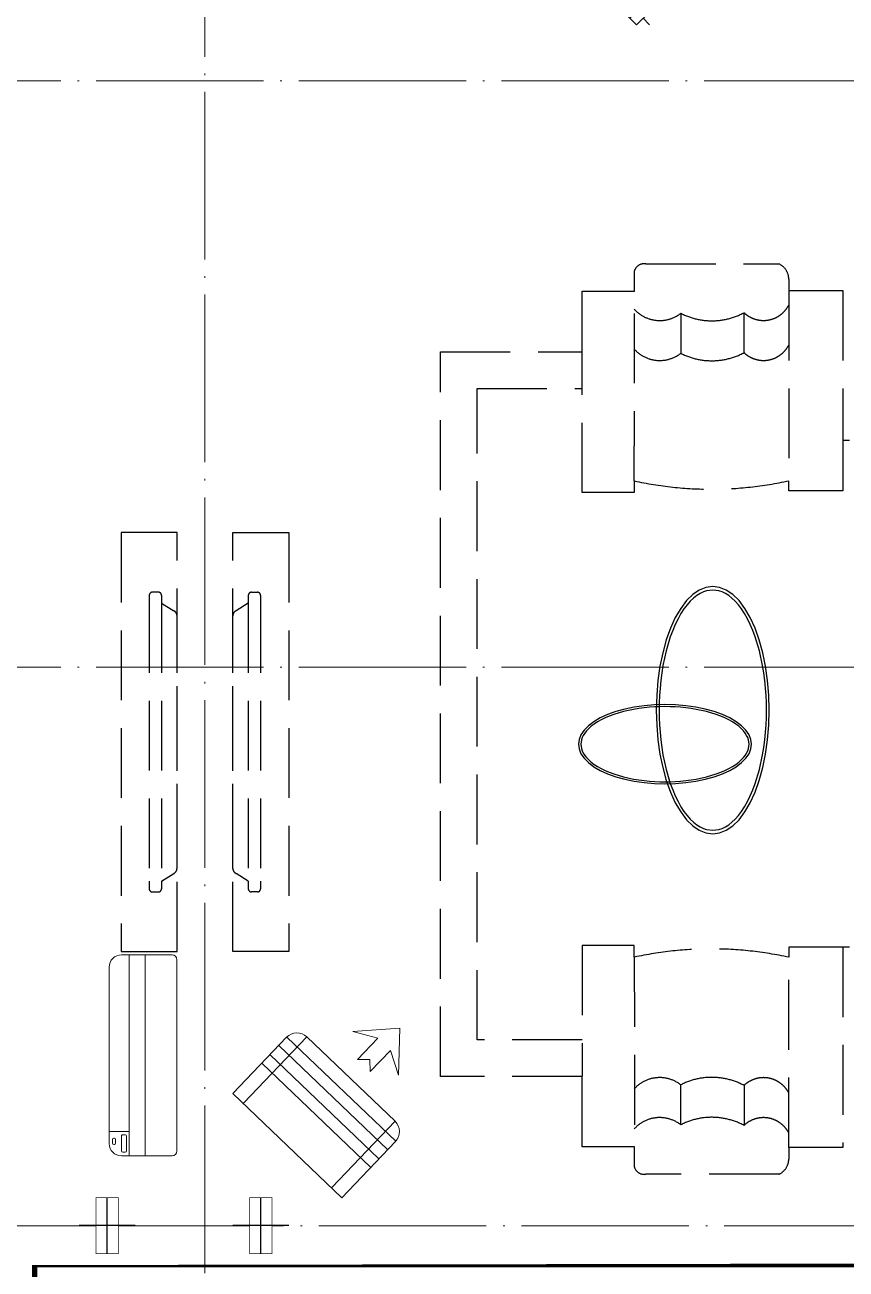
# Model space of a CAD drawing. Extents: x 27938 to 983267, y -209821 to 1628073.
# Drawn here: x 685172 to 688114, y -173990 to -169535 of the extents above; entities that cross this region are included whole.
import ezdxf

# ---------------------------------------------------------------- set-up
doc = ezdxf.new("R2010")
doc.units = 0
doc.header["$LTSCALE"] = 1000
doc.header["$MEASUREMENT"] = 0
for name, pattern in [('A户型$0$DASH', [0.35, 0.25, -0.1]), ('DASH', [0.35, 0.25, -0.1]), ('DOTE', [2.4200000000000004, 2, -0.2, 0.02, -0.2])]:
    doc.linetypes.add(name, pattern=pattern)
for name, color, linetype in [('3.5方案汇报，与郭总、侯月琴确定户型_t8$0$2020.03.04 -1安徽标准化洋房户型(UA）_t8_t8$0$看线', 154, 'Continuous'), ('5fur', 250, 'Continuous'), ('保温', 6, 'Continuous'), ('机电标识类', 1, 'Continuous')]:
    doc.layers.add(name, color=color, linetype=linetype)
for name, color, linetype, lineweight in [('DOTE', 19, 'DOTE', 9), ('平面-空调室内机', 176, 'Continuous', 9), ('平面-空调预留孔', 173, 'Continuous', 15), ('空调', 76, 'Continuous', 13)]:
    doc.layers.add(name, color=color, linetype=linetype, lineweight=lineweight)

# ---------------------------------------------------------------- blocks, each defined once
blk = doc.blocks.new('GFDGDGRDGRDG')
at = {"layer": 'DOTE', "linetype": 'DOTE', "ltscale": 0.3}
for p, q in [((578993.6739016975, 360558.3317887957), (578993.6739016976, 368758.3321396253)), ((626393.6739016925, 368458.3321396253), (573593.6739016977, 368458.3321396253)), ((626393.6739016924, 366358.3321396253), (573593.6739016977, 366358.3321396253)), ((573593.6739016977, 364358.3317887955), (626393.6739016924, 364358.3317887607))]:
    blk.add_line(p, q, dxfattribs=at)
blk = doc.blocks.new('VDGVDVXVE')
at = {"layer": '5fur', "linetype": 'A户型$0$DASH'}
for p, q in [((580531.8980763318, 367025.2333535752), (580532.1435466417, 367704.6167163276)), ((581085.1175920997, 367706.6954964302), (581085.1175920998, 367025.6554231129)), ((580698.2692861813, 367625.623132766), (580698.2692861813, 367482.4702920834)), ((580924.9707119609, 367484.549070612), (580924.9707119609, 367627.1275011917)), ((579968.6369392748, 365023.8508400272), (579968.6369392748, 367356.2552388154)), ((579968.6369392748, 367356.2552388154), (580344.6982542637, 367356.2552388154)), ((578794.1141007759, 366615.1636588912), (578794.1141007759, 366588.0618889796)), ((578826.7468441378, 366626.778703139), (578805.7291450237, 366626.778703139)), ((578838.3618883856, 366615.1636588912), (578838.3618883856, 366588.0618889796)), ((579148.9813574839, 366615.1636588912), (579148.9813574839, 366588.0618889796)), ((579160.5964017317, 366626.778703139), (579181.6141008458, 366626.778703139)), ((579193.2291450936, 366615.1636588912), (579193.2291450936, 366588.0618889796)), ((580741.1813207322, 366618.5036726219), (580718.8928596303, 366596.5507276776)), ((580744.2142753846, 366605.7848248863), (580732.5437582086, 366594.6707171702)), ((580764.5164040637, 366634.4170848627), (580741.1813207322, 366618.5036726219)), ((580755.9337233503, 366614.9773326258), (580744.2142753846, 366605.7848248863)), ((580767.6366799243, 366622.3121671132), (580755.9337233503, 366614.9773326258)), ((580788.557831564, 366644.0589110155), (580764.5164040637, 366634.4170848627)), ((580779.247249224, 366627.8557935521), (580767.6366799243, 366622.3121671132)), ((580790.6944050645, 366631.6889145634), (580779.247249224, 366627.8557935521)), ((580812.9550250836, 366647.2885515435), (580788.557831564, 366644.0589110155)), ((580812.9550250836, 366634.6326949721), (580790.6944050645, 366631.6889145634)), ((580837.3522186031, 366644.0589110155), (580812.9550250836, 366647.2885515435)), ((580835.2156451028, 366631.6889145634), (580812.9550250836, 366634.6326949721)), ((580846.6628009432, 366627.8557935521), (580835.2156451028, 366631.6889145634)), ((580861.3936461034, 366634.4170848627), (580837.3522186031, 366644.0589110155)), ((580858.2733702429, 366622.3121671132), (580846.6628009432, 366627.8557935521)), ((580869.976326817, 366614.9773326258), (580858.2733702429, 366622.3121671132)), ((580884.728729435, 366618.5036726219), (580861.3936461034, 366634.4170848627)), ((580881.6957747827, 366605.7848248863), (580869.976326817, 366614.9773326258)), ((580893.3662919586, 366594.6707171702), (580881.6957747827, 366605.7848248863)), ((580907.017190537, 366596.5507276776), (580884.728729435, 366618.5036726219)), ((578794.1141007754, 366588.0618889772), (578794.1141007759, 365592.0441898651)), ((578838.3618883856, 366588.0618889796), (578881.8421287735, 366560.3665529013)), ((578838.3618883856, 366588.0618889796), (578838.3618883856, 365592.0441898646)), ((579148.9813574839, 366588.0618889796), (579105.501117096, 366560.3665529013)), ((579148.9813574839, 366588.0618889796), (579148.9813574839, 365592.0441898646)), ((579193.229145094, 366588.0618889772), (579193.2291450936, 365592.0441898651)), ((580697.9760367103, 366568.8783734008), (580678.735866351, 366535.8901350294)), ((580718.8928596303, 366596.5507276776), (580697.9760367103, 366568.8783734008)), ((580709.8300561074, 366566.7714457316), (580698.9330178923, 366549.9905826997)), ((580721.0583779542, 366581.6719116435), (580709.8300561074, 366566.7714457316)), ((580732.5437582086, 366594.6707171702), (580721.0583779542, 366581.6719116435)), ((580904.8516722131, 366581.6719116435), (580893.3662919586, 366594.6707171702)), ((580916.0799940597, 366566.7714457316), (580904.8516722131, 366581.6719116435)), ((580927.9340134568, 366568.8783734008), (580907.017190537, 366596.5507276776)), ((580926.9770322749, 366549.9905826997), (580916.0799940597, 366566.7714457316)), ((580947.1741838162, 366535.8901350294), (580927.9340134568, 366568.8783734008)), ((578893.6716228996, 365637.5738578451), (578893.6716228996, 366542.5322209995)), ((579093.6716229699, 365637.5738578451), (579093.6716229699, 366542.5322209995)), ((580678.735866351, 366535.8901350294), (580661.4529135611, 366498.0670553621)), ((580688.502723319, 366531.4553245835), (580678.6200977629, 366511.2709784185)), ((580698.9330178923, 366549.9905826997), (580688.502723319, 366531.4553245835)), ((580937.4073268482, 366531.4553245835), (580926.9770322749, 366549.9905826997)), ((580947.2899524042, 366511.2709784185), (580937.4073268482, 366531.4553245835)), ((580964.4571366061, 366498.0670553621), (580947.1741838162, 366535.8901350294)), ((580661.4529135611, 366498.0670553621), (580646.3792027105, 366455.9606800705)), ((580669.3653563584, 366489.5664192999), (580660.813492818, 366466.5167240594)), ((580678.6200977629, 366511.2709784185), (580669.3653563584, 366489.5664192999)), ((580956.5446938088, 366489.5664192999), (580947.2899524042, 366511.2709784185)), ((580965.0965573491, 366466.5167240594), (580956.5446938088, 366489.5664192999)), ((580979.5308474568, 366455.9606800706), (580964.4571366061, 366498.0670553621)), ((580646.3792027105, 366455.9606800705), (580633.734542446, 366410.1850149217)), ((580660.813492818, 366466.5167240594), (580646.04309696, 366417.0956955382)), ((580979.8669532072, 366417.0956955382), (580965.0965573491, 366466.5167240594)), ((580992.1755077213, 366410.1850149217), (580979.5308474568, 366455.9606800706)), ((580633.734542446, 366410.1850149217), (580623.7033203876, 366361.4075721914)), ((580646.04309696, 366417.0956955382), (580634.6322888789, 366364.5904698532)), ((580991.2777612883, 366364.5904698532), (580979.8669532072, 366417.0956955382)), ((581002.2067297795, 366361.4075721914), (580992.1755077213, 366410.1850149217)), ((580623.7033203876, 366361.4075721914), (580616.4318143416, 366310.3396368317)), ((580630.2282097659, 366337.6944729098), (580626.6877834355, 366310.6362552494)), ((580634.6322888789, 366364.5904698532), (580630.2282097659, 366337.6944729098)), ((580995.6818404014, 366337.6944729098), (580991.2777612883, 366364.5904698532)), ((580999.2222667318, 366310.6362552494), (580995.6818404014, 366337.6944729098)), ((581009.4782358257, 366310.3396368317), (581002.2067297795, 366361.4075721914)), ((580616.4318143416, 366310.3396368317), (580612.0260592399, 366257.7258943353)), ((580626.6877834355, 366310.6362552494), (580623.9934980955, 366283.6041478181)), ((581001.9165520717, 366283.6041478181), (580999.2222667318, 366310.6362552494)), ((581013.8839909274, 366257.7258943353), (581009.4782358257, 366310.3396368317)), ((580612.0260592399, 366257.7258943353), (580610.5503009128, 366204.3335715435)), ((580622.1177676569, 366256.7731340503), (580621.0244654584, 366230.3023880923)), ((580623.9934980955, 366283.6041478181), (580622.1177676569, 366256.7731340503)), ((581003.7922825103, 366256.7731340503), (581001.9165520717, 366283.6041478181)), ((581004.8855847088, 366230.3023880923), (581003.7922825103, 366256.7731340503)), ((581015.3597492543, 366204.3335715435), (581013.8839909274, 366257.7258943353)), ((580497.6473721194, 366207.9254094354), (580465.6044065151, 366199.0741472502)), ((580529.5635536673, 366207.2969869323), (580492.8098956879, 366199.3094212755)), ((580531.7915820306, 366214.9472648761), (580497.6473721194, 366207.9254094354)), ((580548.3907515276, 366210.3798423114), (580529.5635536673, 366207.2969869323)), ((580567.5391367823, 366220.0373191084), (580531.7915820306, 366214.9472648761)), ((580567.33150389, 366212.8581407427), (580548.3907515276, 366210.3798423114)), ((580586.2539790918, 366214.7441404806), (580567.33150389, 366212.8581407427)), ((580604.3687565299, 366223.1213476796), (580567.5391367823, 366220.0373191084)), ((580605.0356887294, 366216.0571517876), (580586.2539790918, 366214.7441404806)), ((580641.7433824841, 366224.1543785085), (580604.3687565299, 366223.1213476796)), ((580623.5652108999, 366216.8224633266), (580605.0356887294, 366216.0571517876)), ((580610.5503009128, 366204.3335715435), (580612.0260592399, 366150.9412487518)), ((580621.0244654584, 366230.3023880923), (580620.6705371214, 366204.3335715435)), ((580620.6705371214, 366204.3335715435), (580621.0244654584, 366178.3647549947)), ((580641.7433824841, 366217.0702131625), (580623.5652108999, 366216.8224633266)), ((580679.1180084383, 366223.1213476796), (580641.7433824841, 366224.1543785085)), ((580659.9215540682, 366216.8224633266), (580641.7433824841, 366217.0702131625)), ((580678.4510762388, 366216.0571517876), (580659.9215540682, 366216.8224633266)), ((580697.2327858763, 366214.7441404806), (580678.4510762388, 366216.0571517876)), ((580715.9476281859, 366220.0373191084), (580679.1180084383, 366223.1213476796)), ((580716.1552610782, 366212.8581407427), (580697.2327858763, 366214.7441404806)), ((580751.6951829375, 366214.9472648761), (580715.9476281859, 366220.0373191084)), ((580735.0960134405, 366210.3798423114), (580716.1552610782, 366212.8581407427)), ((580753.9232113009, 366207.2969869323), (580735.0960134405, 366210.3798423114)), ((580785.8393928488, 366207.9254094354), (580751.6951829375, 366214.9472648761)), ((580790.6768692803, 366199.3094212755), (580753.9232113009, 366207.2969869323)), ((580817.882358453, 366199.0741472502), (580785.8393928488, 366207.9254094354)), ((581005.2395130459, 366204.3335715435), (581004.8855847088, 366230.3023880923)), ((581004.8855847088, 366178.3647549947), (581005.2395130459, 366204.3335715435)), ((581013.8839909274, 366150.9412487518), (581015.3597492543, 366204.3335715435)), ((580386.562021184, 366162.9563634503), (580367.1913731901, 366148.3145874063)), ((580409.6537880439, 366176.4244827018), (580386.562021184, 366162.9563634503)), ((580399.7834746747, 366162.2864766229), (580388.0368705525, 366154.6585498723)), ((580412.758155356, 366169.5876828242), (580399.7834746747, 366162.2864766229)), ((580436.1299438111, 366188.5225496546), (580409.6537880439, 366176.4244827018)), ((580426.8871976716, 366176.5055207134), (580412.758155356, 366169.5876828242)), ((580442.0803890545, 366182.9838396966), (580426.8871976716, 366176.5055207134)), ((580465.6044065151, 366199.0741472502), (580436.1299438111, 366188.5225496546)), ((580458.215175723, 366188.9701441748), (580442.0803890545, 366182.9838396966)), ((580492.8098956879, 366199.3094212755), (580458.215175723, 366188.9701441748)), ((580621.0244654584, 366178.3647549947), (580622.1177676569, 366151.8940090368)), ((580825.2715892452, 366188.9701441748), (580790.6768692803, 366199.3094212755)), ((580847.356821157, 366188.5225496546), (580817.882358453, 366199.0741472502)), ((580841.4063759136, 366182.9838396966), (580825.2715892452, 366188.9701441748)), ((580856.5995672966, 366176.5055207134), (580841.4063759136, 366182.9838396966)), ((580873.8329769243, 366176.4244827018), (580847.356821157, 366188.5225496546)), ((580870.728609612, 366169.5876828242), (580856.5995672966, 366176.5055207134)), ((580883.7032902935, 366162.2864766229), (580870.728609612, 366169.5876828242)), ((580896.9247437841, 366162.9563634503), (580873.8329769243, 366176.4244827018)), ((580895.4498944157, 366154.6585498723), (580883.7032902935, 366162.2864766229)), ((580916.295391778, 366148.3145874063), (580896.9247437841, 366162.9563634503)), ((581003.7922825103, 366151.8940090368), (581004.8855847088, 366178.3647549947)), ((580340.6849231607, 366116.3781063029), (580333.9356448537, 366099.5491070526)), ((580351.8243117292, 366132.712664635), (580340.6849231607, 366116.3781063029)), ((580354.2927497264, 366122.3859828023), (580349.1583655853, 366114.1939132005)), ((580367.1913731901, 366148.3145874063), (580351.8243117292, 366132.712664635)), ((580360.7275051442, 366130.5895963783), (580354.2927497264, 366122.3859828023)), ((580368.5073805454, 366138.7589584014), (580360.7275051442, 366130.5895963783)), ((580377.6065444141, 366146.7987245795), (580368.5073805454, 366138.7589584014)), ((580388.0368705525, 366154.6585498723), (580377.6065444141, 366146.7987245795)), ((580612.0260592399, 366150.9412487518), (580616.4318143416, 366098.3275062554)), ((580622.1177676569, 366151.8940090368), (580623.9934980955, 366125.062995269)), ((580623.9934980955, 366125.062995269), (580626.6877834355, 366098.0308878376)), ((580905.8802205541, 366146.7987245795), (580895.4498944157, 366154.6585498723)), ((580914.9793844228, 366138.7589584014), (580905.8802205541, 366146.7987245795)), ((580922.759259824, 366130.5895963783), (580914.9793844228, 366138.7589584014)), ((580931.6624532389, 366132.712664635), (580916.295391778, 366148.3145874063)), ((580929.1940152417, 366122.3859828023), (580922.759259824, 366130.5895963783)), ((580934.3283993828, 366114.1939132005), (580929.1940152417, 366122.3859828023)), ((580942.8018418074, 366116.3781063029), (580931.6624532389, 366132.712664635)), ((580949.5511201144, 366099.5491070526), (580942.8018418074, 366116.3781063029)), ((580999.2222667318, 366098.0308878376), (581001.9165520717, 366125.062995269)), ((581001.9165520717, 366125.062995269), (581003.7922825103, 366151.8940090368)), ((581009.4782358257, 366098.3275062554), (581013.8839909274, 366150.9412487518)), ((580333.9356448537, 366099.5491070526), (580331.674896484, 366082.471071589)), ((580331.674896484, 366082.471071589), (580333.9356448537, 366065.3930361253)), ((580342.5946423701, 366098.0535056024), (580340.533996084, 366082.471071589)), ((580340.533996084, 366082.471071589), (580342.5946423701, 366066.8886375755)), ((580345.2778270781, 366106.0665146907), (580342.5946423701, 366098.0535056024)), ((580349.1583655853, 366114.1939132005), (580345.2778270781, 366106.0665146907)), ((580616.4318143416, 366098.3275062554), (580623.7033203876, 366047.2595708957)), ((580626.6877834355, 366098.0308878376), (580630.2282097659, 366070.9726701772)), ((580630.2282097659, 366070.9726701772), (580634.6322888789, 366044.0766732338)), ((580938.20893789, 366106.0665146907), (580934.3283993828, 366114.1939132005)), ((580940.892122598, 366098.0535056024), (580938.20893789, 366106.0665146907)), ((580942.9527688841, 366082.471071589), (580940.892122598, 366098.0535056024)), ((580940.892122598, 366066.8886375755), (580942.9527688841, 366082.471071589)), ((580951.8118684841, 366082.471071589), (580949.5511201144, 366099.5491070526)), ((580949.5511201144, 366065.3930361253), (580951.8118684841, 366082.471071589)), ((580991.2777612883, 366044.0766732338), (580995.6818404014, 366070.9726701772)), ((580995.6818404014, 366070.9726701772), (580999.2222667318, 366098.0308878376)), ((581002.2067297795, 366047.2595708957), (581009.4782358257, 366098.3275062554)), ((580333.9356448537, 366065.3930361253), (580340.6849231607, 366048.564036875)), ((580340.6849231607, 366048.564036875), (580351.8243117292, 366032.2294785429)), ((580342.5946423701, 366066.8886375755), (580345.2778270781, 366058.8756284872)), ((580345.2778270781, 366058.8756284872), (580349.1583655853, 366050.7482299774)), ((580349.1583655853, 366050.7482299774), (580354.2927497264, 366042.5561603756)), ((580351.8243117292, 366032.2294785429), (580367.1913731901, 366016.6275557717)), ((580354.2927497264, 366042.5561603756), (580360.7275051442, 366034.3525467996)), ((580360.7275051442, 366034.3525467996), (580368.5073805454, 366026.1831847765)), ((580368.5073805454, 366026.1831847765), (580377.6065444141, 366018.1434185984)), ((580623.7033203876, 366047.2595708957), (580633.734542446, 365998.4821281653)), ((580634.6322888789, 366044.0766732338), (580646.04309696, 365991.5714475489)), ((580905.8802205541, 366018.1434185984), (580914.9793844228, 366026.1831847765)), ((580914.9793844228, 366026.1831847765), (580922.759259824, 366034.3525467996)), ((580916.295391778, 366016.6275557717), (580931.6624532389, 366032.2294785429)), ((580922.759259824, 366034.3525467996), (580929.1940152417, 366042.5561603756)), ((580929.1940152417, 366042.5561603756), (580934.3283993828, 366050.7482299774)), ((580931.6624532389, 366032.2294785429), (580942.8018418074, 366048.564036875)), ((580934.3283993828, 366050.7482299774), (580938.20893789, 366058.8756284872)), ((580938.20893789, 366058.8756284872), (580940.892122598, 366066.8886375755)), ((580942.8018418074, 366048.564036875), (580949.5511201144, 366065.3930361253)), ((580979.8669532072, 365991.5714475489), (580991.2777612883, 366044.0766732338)), ((580992.1755077213, 365998.4821281654), (581002.2067297795, 366047.2595708957)), ((580367.1913731901, 366016.6275557717), (580386.562021184, 366001.9857797277)), ((580377.6065444141, 366018.1434185984), (580388.0368705525, 366010.2835933057)), ((580386.562021184, 366001.9857797277), (580409.6537880439, 365988.5176604762)), ((580388.0368705525, 366010.2835933057), (580399.7834746747, 366002.655666555)), ((580399.7834746747, 366002.655666555), (580412.758155356, 365995.3544603537)), ((580409.6537880439, 365988.5176604762), (580436.1299438111, 365976.4195935233)), ((580412.758155356, 365995.3544603537), (580426.8871976716, 365988.4366224646)), ((580426.8871976716, 365988.4366224646), (580442.0803890545, 365981.9583034813)), ((580442.0803890545, 365981.9583034813), (580458.215175723, 365975.9719990031)), ((580633.734542446, 365998.4821281653), (580646.3792027105, 365952.7064630165)), ((580646.04309696, 365991.5714475489), (580660.813492818, 365942.1504190276)), ((580825.2715892452, 365975.9719990031), (580841.4063759136, 365981.9583034813)), ((580841.4063759136, 365981.9583034813), (580856.5995672966, 365988.4366224646)), ((580847.356821157, 365976.4195935233), (580873.8329769243, 365988.5176604762)), ((580856.5995672966, 365988.4366224646), (580870.728609612, 365995.3544603537)), ((580870.728609612, 365995.3544603537), (580883.7032902935, 366002.655666555)), ((580873.8329769243, 365988.5176604762), (580896.9247437841, 366001.9857797277)), ((580883.7032902935, 366002.655666555), (580895.4498944157, 366010.2835933057)), ((580895.4498944157, 366010.2835933057), (580905.8802205541, 366018.1434185984)), ((580896.9247437841, 366001.9857797277), (580916.295391778, 366016.6275557717)), ((580965.0965573491, 365942.1504190276), (580979.8669532072, 365991.5714475489)), ((580979.5308474568, 365952.7064630165), (580992.1755077213, 365998.4821281654)), ((580436.1299438111, 365976.4195935233), (580465.6044065151, 365965.8679959278)), ((580458.215175723, 365975.9719990031), (580492.8098956879, 365965.6327219025)), ((580465.6044065151, 365965.8679959278), (580497.6473721194, 365957.0167337426)), ((580492.8098956879, 365965.6327219025), (580529.5635536673, 365957.6451562457)), ((580497.6473721194, 365957.0167337426), (580531.7915820306, 365949.9948783018)), ((580529.5635536673, 365957.6451562457), (580548.3907515276, 365954.5623008665)), ((580531.7915820306, 365949.9948783018), (580567.5391367823, 365944.9048240696)), ((580548.3907515276, 365954.5623008665), (580567.33150389, 365952.0840024352)), ((580567.33150389, 365952.0840024352), (580586.2539790918, 365950.1980026973)), ((580567.5391367823, 365944.9048240696), (580604.3687565299, 365941.8207954984)), ((580586.2539790918, 365950.1980026973), (580605.0356887294, 365948.8849913903)), ((580604.3687565299, 365941.8207954984), (580641.7433824841, 365940.7877646694)), ((580605.0356887294, 365948.8849913903), (580623.5652108999, 365948.1196798513)), ((580623.5652108999, 365948.1196798513), (580641.7433824841, 365947.8719300154)), ((580641.7433824841, 365947.8719300154), (580659.9215540682, 365948.1196798513)), ((580641.7433824841, 365940.7877646694), (580679.1180084383, 365941.8207954984)), ((580646.3792027105, 365952.7064630165), (580661.4529135611, 365910.6000877249)), ((580659.9215540682, 365948.1196798513), (580678.4510762388, 365948.8849913903)), ((580660.813492818, 365942.1504190276), (580669.3653563584, 365919.1007237871)), ((580678.4510762388, 365948.8849913903), (580697.2327858763, 365950.1980026973)), ((580679.1180084383, 365941.8207954984), (580715.9476281859, 365944.9048240696)), ((580697.2327858763, 365950.1980026973), (580716.1552610782, 365952.0840024352)), ((580715.9476281859, 365944.9048240696), (580751.6951829375, 365949.9948783018)), ((580716.1552610782, 365952.0840024352), (580735.0960134405, 365954.5623008665)), ((580735.0960134405, 365954.5623008665), (580753.9232113009, 365957.6451562457)), ((580751.6951829375, 365949.9948783018), (580785.8393928488, 365957.0167337426)), ((580753.9232113009, 365957.6451562457), (580790.6768692803, 365965.6327219025)), ((580785.8393928488, 365957.0167337426), (580817.882358453, 365965.8679959278)), ((580790.6768692803, 365965.6327219025), (580825.2715892452, 365975.9719990031)), ((580817.882358453, 365965.8679959278), (580847.356821157, 365976.4195935233)), ((580956.5446938088, 365919.1007237871), (580965.0965573491, 365942.1504190276)), ((580964.4571366061, 365910.6000877249), (580979.5308474568, 365952.7064630165)), ((580661.4529135611, 365910.6000877249), (580678.735866351, 365872.7770080576)), ((580669.3653563584, 365919.1007237871), (580678.6200977629, 365897.3961646685)), ((580678.6200977629, 365897.3961646685), (580688.502723319, 365877.2118185036)), ((580937.4073268482, 365877.2118185036), (580947.2899524042, 365897.3961646685)), ((580947.1741838162, 365872.7770080576), (580964.4571366061, 365910.6000877249)), ((580947.2899524042, 365897.3961646685), (580956.5446938088, 365919.1007237871)), ((580678.735866351, 365872.7770080576), (580697.9760367103, 365839.7887696863)), ((580688.502723319, 365877.2118185036), (580698.9330178923, 365858.6765603874)), ((580698.9330178923, 365858.6765603874), (580709.8300561074, 365841.8956973555)), ((580916.0799940597, 365841.8956973555), (580926.9770322749, 365858.6765603874)), ((580926.9770322749, 365858.6765603874), (580937.4073268482, 365877.2118185036)), ((580927.9340134568, 365839.7887696863), (580947.1741838162, 365872.7770080576)), ((580697.9760367103, 365839.7887696863), (580718.8928596303, 365812.1164154094)), ((580709.8300561074, 365841.8956973555), (580721.0583779542, 365826.9952314436)), ((580718.8928596303, 365812.1164154094), (580741.1813207322, 365790.1634704651)), ((580721.0583779542, 365826.9952314436), (580732.5437582086, 365813.9964259168)), ((580732.5437582086, 365813.9964259168), (580744.2142753846, 365802.8823182008)), ((580744.2142753846, 365802.8823182008), (580755.9337233503, 365793.6898104612)), ((580869.976326817, 365793.6898104612), (580881.6957747827, 365802.8823182008)), ((580881.6957747827, 365802.8823182008), (580893.3662919586, 365813.9964259168)), ((580884.728729435, 365790.1634704651), (580907.017190537, 365812.1164154094)), ((580893.3662919586, 365813.9964259168), (580904.8516722131, 365826.9952314436)), ((580904.8516722131, 365826.9952314436), (580916.0799940597, 365841.8956973555)), ((580907.017190537, 365812.1164154094), (580927.9340134568, 365839.7887696863)), ((580741.1813207322, 365790.1634704651), (580764.5164040637, 365774.2500582244)), ((580755.9337233503, 365793.6898104612), (580767.6366799243, 365786.3549759738)), ((580764.5164040637, 365774.2500582244), (580788.557831564, 365764.6082320716)), ((580767.6366799243, 365786.3549759738), (580779.247249224, 365780.811349535)), ((580779.247249224, 365780.811349535), (580790.6944050645, 365776.9782285236)), ((580788.557831564, 365764.6082320716), (580812.9550250836, 365761.3785915435)), ((580790.6944050645, 365776.9782285236), (580812.9550250836, 365774.034448115)), ((580812.9550250836, 365774.034448115), (580835.2156451028, 365776.9782285236)), ((580812.9550250836, 365761.3785915435), (580837.3522186031, 365764.6082320716)), ((580835.2156451028, 365776.9782285236), (580846.6628009432, 365780.811349535)), ((580837.3522186031, 365764.6082320716), (580861.3936461034, 365774.2500582244)), ((580846.6628009432, 365780.811349535), (580858.2733702429, 365786.3549759738)), ((580858.2733702429, 365786.3549759738), (580869.976326817, 365793.6898104612)), ((580861.3936461034, 365774.2500582244), (580884.728729435, 365790.1634704651)), ((578794.1141007759, 365592.0441898651), (578794.1141007759, 365564.942419953)), ((578838.3618883856, 365592.0441898646), (578881.8421287735, 365619.7395259429)), ((578838.3618883856, 365592.0441898646), (578838.3618883856, 365564.942419953)), ((579148.9813574839, 365592.0441898646), (579105.501117096, 365619.7395259429)), ((579148.9813574839, 365592.0441898646), (579148.9813574839, 365564.942419953)), ((579193.2291450936, 365592.0441898651), (579193.2291450936, 365564.942419953)), ((578805.7291450237, 365553.3273757056), (578826.7468441378, 365553.3273757056)), ((579181.6141008458, 365553.3273757056), (579160.5964017317, 365553.3273757056)), ((580531.8980763318, 365319.8551402204), (580532.1435466417, 364640.471777468)), ((581085.1175920997, 364638.3929973654), (581085.1175920998, 365319.4330706827)), ((580344.6982542637, 365023.8508400272), (579968.6369392748, 365023.8508400272)), ((580698.2692861813, 364719.4653610295), (580698.2692861813, 364862.6182017121)), ((580924.9707119608, 364860.5394231835), (580924.9707119608, 364717.9609926038))]:
    blk.add_line(p, q, dxfattribs=at)
for points in [[(581302.8042261493, 365355.5715910313), (581278.5417431636, 365355.5715910313), (581278.5417431636, 364638.3929973654), (581085.1175920997, 364638.3929973654), (581085.1175920997, 364596.7888165758, -0.2973655805315558), (581049.7604876196, 364542.7691860977), (580573.479510523, 364542.7691860977, -0.3818137428605483), (580532.1698348104, 364567.714528441), (580532.1435466417, 364640.471777468), (580344.6982542637, 364640.471777468), (580344.6982542637, 364892.6049200271), (579837.391019275, 364892.6049200271), (579837.391019275, 367487.5011588154), (580344.6982542637, 367487.5011588154), (580344.6982542637, 367704.6167163276), (580532.1435466417, 367704.6167163276), (580532.1698348104, 367777.3739653546, -0.3818137428605483), (580573.479510523, 367802.3193076979), (581049.7604876196, 367802.3193076979, -0.2973655805315558), (581085.1175920997, 367748.2996772198), (581085.1175920998, 367706.6954964302), (581278.5417431637, 367706.6954964302), (581278.5417431637, 367171.0491594509), (581302.8042261493, 367171.0491594509)], [(581278.5417431637, 367171.0491594509), (581278.5417431637, 366989.5169027643), (581085.1175920998, 366989.5169027643), (581085.1175920998, 367025.6554231129, -0.1074729005878906), (580531.8980763318, 367025.2333535752), (580531.8829182279, 366983.2805665919), (580344.6982542637, 366983.2805665919), (580344.6982542637, 367487.5011588154)], [(581278.5417431636, 365355.5715910313), (581085.1175920998, 365355.5715910313), (581085.1175920998, 365319.4330706827, 0.1074729005878906), (580531.8980763318, 365319.8551402204), (580531.8829182279, 365361.8079272037), (580344.6982542637, 365361.8079272037), (580344.6982542637, 364892.6049200271)]]:
    blk.add_lwpolyline(points, format="xyb", dxfattribs=at)
for points in [[(578693.6714571647, 366840.0530394212), (578693.6714571647, 365340.0530394212), (578893.6714571647, 365340.0530394212), (578893.6714571647, 366840.0530394212)], [(579293.6717887048, 366840.0530394212), (579293.6717887048, 365340.0530394212), (579093.6717887048, 365340.0530394212), (579093.6717887048, 366840.0530394212)]]:
    blk.add_lwpolyline(points, close=True, dxfattribs=at)
for centre, radius, start, end in [((580807.5373699102, 368297.4617820426), 1301.745825560776, 282.3121096293042, 282.3121096293042), ((580622.8985273903, 367722.3432019835), 122.6194237067282, 222.0756291896136, 307.9281102739704), ((580994.8402825492, 367701.5783082643), 101.6832283289796, 226.5966695567058, 332.6016836464048), ((580809.6372449951, 367842.8919903523), 244.1486816003605, 242.861170219378, 298.1895677509245), ((580622.8985273903, 367579.1903613009), 122.6194237067282, 222.0756291896136, 307.9281102739704), ((580994.8402825492, 367558.4254675817), 101.6832283289817, 226.5966695567058, 332.6016836464048), ((580809.6372449951, 367699.7391496697), 244.1486816003642, 242.861170219378, 298.1895677509245), ((578805.7291450237, 366615.1636588912), 11.61504424783341, 90, 180), ((578826.7468441383, 366615.1636588912), 11.61504424783341, 0, 90), ((579160.5964017313, 366615.1636588912), 11.61504424783341, 90, 180), ((579181.6141008458, 366615.1636588912), 11.61504424783341, 0, 90), ((578874.3132158194, 366542.5322209995), 19.35840707972235, 0, 67.11255207445946), ((579113.0300300501, 366542.5322209995), 19.35840707972235, 112.8874479255405, 180), ((578874.3132158194, 365637.5738578451), 19.35840707972235, 292.8874479255405, 0), ((579113.0300300501, 365637.5738578451), 19.35840707972235, 180, 247.1125520744594), ((578805.7291450237, 365564.942419953), 11.61504424783341, 180, 270), ((578826.7468441383, 365564.942419953), 11.61504424783341, 270, 0), ((579160.5964017313, 365564.942419953), 11.61504424783341, 180, 270), ((579181.6141008458, 365564.942419953), 11.61504424783341, 270, 0), ((580807.5373699102, 364047.626711753), 1301.745825560776, 77.68789037069581, 77.68789037069581), ((580622.8985273903, 364765.8981324947), 122.6194237067282, 52.07188972602955, 137.9243708103864), ((580809.637244995, 364645.3493441259), 244.1486816003642, 61.8104322490755, 117.138829780622), ((580994.8402825492, 364786.6630262139), 101.6832283289817, 27.39831635359521, 133.4033304432942), ((580622.8985273903, 364622.7452918121), 122.6194237067282, 52.07188972602955, 137.9243708103864), ((580809.6372449951, 364502.1965034433), 244.1486816003605, 61.8104322490755, 117.138829780622), ((580994.8402825492, 364643.5101855313), 101.6832283289796, 27.39831635359521, 133.4033304432942)]:
    blk.add_arc(centre, radius, start, end, dxfattribs=at)
blk = doc.blocks.new('dongkong')
blk.add_wipeout([(-603756.0415179721, 210770.96306340612), (-603756.0415180603, 210570.80961624245), (-603836.0415181214, 210570.80961593534), (-603836.0415181519, 210770.96306307407)])
at = {"layer": '机电标识类', "color": 250, "linetype": 'DASH', "ltscale": 400}
for p, q in [((-603796.0415180789, 210770.9630630909), (-603796.0415180789, 210570.8096162414)), ((-603896.0415180789, 210670.6929921169), (-603696.0415180789, 210670.6929921169))]:
    blk.add_line(p, q, dxfattribs=at)
at = {"layer": '空调', "color": 6, "linetype": 'DASH', "const_width": 2}
blk.add_lwpolyline([(-603756.0415180789, 210770.9630630909), (-603756.0415180789, 210570.8096162414), (-603836.0415180789, 210570.8096162414), (-603836.0415180789, 210770.9630630909)], close=True, dxfattribs=at)
blk = doc.blocks.new('A$C001338C2')
for p, q in [((844.9999883423079, 303.6000072514144), (54.99998834231155, 303.6000543390692)), ((109.0525457565491, 214.7673082745569), (109.0525510513944, 303.6000511174025)), ((-1.49359439092e-05, 248.6000576173246), (-2.84423585981e-05, 22.0000576172315)), ((899.9999715576414, 22.00000397306576), (899.9999850640525, 248.6000039731589)), ((21.99997024633922, 5.63059293199e-05), (877.9999702463392, 5.2843679441e-06))]:
    blk.add_line(p, q)
at = {"lineweight": 5}
for p, q in [((899.9999830474662, 214.7672611304297), (-1.69525337697e-05, 214.7673147745954)), ((899.9999787804518, 143.1781611304468), (-2.12195482163e-05, 143.1782147746126))]:
    blk.add_line(p, q, dxfattribs=at)
for points in [[(73.08482630450817, 275.0144977724194), (56.77886350143308, 275.0144987443309, -0.414213562373095), (51.27886382925863, 280.5144990721565), (51.27886400034913, 283.3844664433818, -0.414213562373095), (56.77886432817468, 288.8844661155563), (73.08482713124977, 288.8844651436448, -0.4142135623732024), (78.58482680342422, 283.3844648158192), (78.58482663233372, 280.5144974445939, -0.414213562373095)], [(89.24090579471158, 226.3562818807586), (22.19125331861505, 226.3562858772129, -0.414213562372504), (16.6912536464406, 231.8562862050385), (16.69125431894281, 243.1390318179401, -0.414213562373095), (22.19125464676836, 248.6390314901146), (89.24090712286488, 248.6390274936603, -0.414213562373095), (94.74090679503934, 243.1390271658347), (94.74090612253713, 231.8562815529331, -0.414213562373095)]]:
    blk.add_lwpolyline(points, format="xyb", close=True)
for centre, radius, start, end in [((54.99998506405609, 248.6000543390692), 55.0000000000001, 89.99999658490542, 179.9999965849054), ((844.9999850640525, 248.6000072514144), 55.0000000000001, 359.9999965849054, 89.99999658490542), ((21.9999715576414, 22.00005630592932), 22.00000000000004, 179.9999965849054, 269.9999965849054), ((877.9999715576414, 22.00000528436794), 22.00000000000004, 269.9999965849054, 359.9999965849054)]:
    blk.add_arc(centre, radius, start, end)
blk = doc.blocks.new('dasdasf1sa2f31as32f')
for p, q in [((-116.0333029678441, 585.5764855154375), (43.31421442719875, 640.474787555806)), ((82.68419507401995, 476.5984332799144), (43.31421442719875, 640.474787555806)), ((-22.77745136787416, 585.5073602304651), (-116.0333029678441, 585.5764855154375)), ((-22.77745136787416, 585.5073602304651), (-73.37246493535349, 493.2492008739632)), ((32.42647185805254, 555.0730752506729), (-18.10105440387269, 462.9379765309382)), ((82.68419507401995, 476.5984332799144), (32.42647185805254, 555.0730752506729)), ((-473.4737950866693, 259.6563084750783), (-339.4594785901136, 504.0265200089943)), ((-269.8119794043596, 524.3392218776735), (-427.6640969782602, 236.5016507070477)), ((134.6253530689864, 245.484414406435), (-338.8351731522707, 505.1322360634172)), ((-269.8119794043596, 524.3392218776735), (113.7016146283713, 314.0177107195245)), ((-31.30690161697567, 504.4059078391083), (-73.37246493535349, 493.2492008739632)), ((-18.10105440387269, 462.9379765309382), (-31.30690161697567, 504.4059078391083)), ((114.6759563127998, 208.4019676803059), (-359.0953820513678, 468.2211672088001)), ((92.58920825674431, 168.8330396253091), (-380.8957810040447, 428.4689359338913)), ((72.34237424354069, 131.9136772763986), (-401.1422099253978, 391.5503122554119)), ((113.7016146283713, 314.0177107195245), (-44.1505029455293, 26.18013954889921)), ((0, 0), (-473.4737950866693, 259.6563084750783)), ((134.0143164967885, 244.3702115339634), (0, 0))]:
    blk.add_line(p, q)
for centre, radius, start, end in [((-294.4793780628825, 479.3591213504569), 51.30000000018548, 61.25933126190097, 151.2593312616622), ((89.03421596984845, 269.0376101925353), 51.29999999996637, 331.2593312598987, 61.25933126186338)]:
    blk.add_arc(centre, radius, start, end)
blk = doc.blocks.new('VDVDVDCZSCCS')
at = {"layer": '保温', "linetype": 'ByBlock', "ltscale": 10}
h = blk.add_hatch(dxfattribs=at)
h.set_pattern_fill('AR-HBONE', color=251, scale=55)
h.set_pattern_definition([(45, (0, 0), (0, 47.41575231924514), [100.584, -33.528]), (135, (23.70786, 23.70786), (3.05311331771918e-15, 47.41575231924513), [100.584, -33.528])])
h.paths.add_polyline_path([(541316.6755084847, 370923.7238684358), (541316.6761335045, 371023.7250189972), (541216.6761704234, 371023.7251450937), (541216.6755270073, 370923.7240650807)])

msp = doc.modelspace()

# ---------------------------------------------------------------- block references
msp.add_blockref('VDGVDVXVE', (106822.9047994823, -538193.1391624466))
at = {"layer": '3.5方案汇报，与郭总、侯月琴确定户型_t8$0$2020.03.04 -1安徽标准化洋房户型(UA）_t8_t8$0$看线', "ltscale": 10}
msp.add_blockref('GFDGDGRDGRDG', (106822.9047994823, -538193.1391624466), dxfattribs=at)
at = {"layer": '平面-空调预留孔', "xscale": 0.800000000046565, "yscale": 0.800000000046565, "zscale": 0.800000000046565, "rotation": 90.00000023343017}
msp.add_blockref('A$C001338C2', (685716.4765807743, -173584.806455772), dxfattribs=at)

# ---------------------------------------------------------------- next in the draw order: block references
at = {"layer": '平面-空调室内机', "ltscale": 0.3, "xscale": -1, "rotation": 180}
msp.add_blockref('dongkong', (1289262.525513812, 36836.00313984707), dxfattribs=at)
at = {"layer": '平面-空调室内机', "ltscale": 0.3, "rotation": 180}
msp.add_blockref('dongkong', (82220.53718178836, 36836.00312271423), dxfattribs=at)

# ---------------------------------------------------------------- next in the draw order: block references
msp.add_blockref('dongkong', (81670.44247765408, 36836.00313984731), dxfattribs=at)
at = {"layer": '平面-空调预留孔', "rotation": 344.9999999966897}
msp.add_blockref('dasdasf1sa2f31as32f', (686306.7185579583, -173734.8073736717), dxfattribs=at)

# ---------------------------------------------------------------- next in the draw order: linework, layer by layer
at = {"color": 5, "linetype": 'DASH', "ltscale": 0.8, "const_width": 20}
msp.add_lwpolyline([(691376.581987363, -173974.8073736754), (685206.5793524733, -173974.8073736106), (685206.5793524669, -174574.8073736455), (682276.5786871975, -174574.8073736342), (682276.5793640243, -166594.8073508333), (691656.578485895, -166594.8126846793)], dxfattribs=at)

# ---------------------------------------------------------------- next in the draw order: block references
msp.add_blockref('VDVDVDCZSCCS', (146100, -540458.532167915))

doc.saveas('drawing.dxf')
